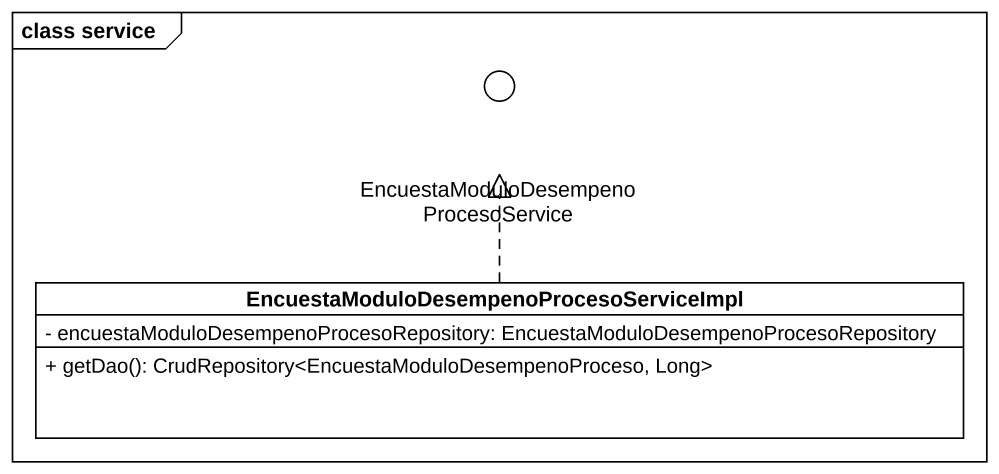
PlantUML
@startuml
mainframe class service
allowmixing
hide circle
hide empty members
skinparam classAttributeIconSize 0
() "EncuestaModuloDesempenoProcesoService" as EncuestaModuloDesempenoProce
class "EncuestaModuloDesempenoProcesoServiceImpl" as EncuestaModuloDesempenoProce_2 {
  - encuestaModuloDesempenoProcesoRepository: EncuestaModuloDesempenoProcesoRepository
  + getDao(): CrudRepository<EncuestaModuloDesempenoProceso, Long>
}
EncuestaModuloDesempenoProce_2 .up.|> EncuestaModuloDesempenoProce
@enduml
